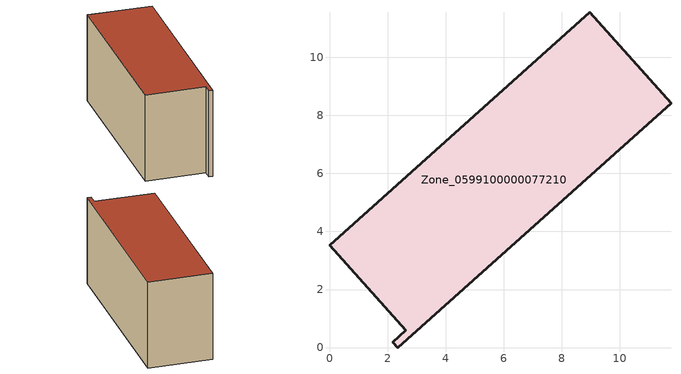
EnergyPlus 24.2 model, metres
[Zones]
Zone_0599100000077210
 floor ground (C_G): 2.18,0.19 2.62,0.59 0,3.52 8.97,11.55 11.77,8.42 2.35,0 z3.33
 wall outside (C_F): 2.62,0.59 2.18,0.19 2.35,0 11.77,8.42 8.97,11.55 0,3.52 2.62,0.59 z3.33:9.23
 roof outside (C_R): 8.97,11.55 0,3.52 2.62,0.59 2.18,0.19 2.35,0 11.77,8.42 z9.23
[BUILDING]
Pand.0599100000077210: North Axis=0; Terrain=City; Loads Convergence Tolerance Value=0.04; Temperature Convergence Tolerance Value=0.4; Solar Distribution=FullExterior; Maximum Number of Warmup Days=25; Minimum Number of Warmup Days=1
[Site:Location]
Rotterdam.The.Hague.AP_ZH_NLD Design_Conditions: Latitude=51.96; Longitude=4.45; Time Zone=1; Elevation=-4.5
[SITE:GROUNDTEMPERATURE:BUILDINGSURFACE]
18, 18, 18, 18, 18, 18, 18, 18, 18, 18, 18, 18
[MATERIAL] Thermal Absorptance=0.9; Solar Absorptance=0.7; Visible Absorptance=0.7
Name | Roughness | Thickness | Conductivity | Density | Specific Heat
G.TI.1992-2005 | MediumSmooth | 0.15 | 0.06 | 540 | 1210
F.TI.1992-2005 | Rough | 0.3 | 0.12 | 1920 | 840
R.TI.1992-2005 | MediumRough | 0.2 | 0.08 | 1500 | 1000
[CONSTRUCTION]
C_G: G.TI.1992-2005
C_F: F.TI.1992-2005
C_R: R.TI.1992-2005
[ZONE]
Zone_0599100000077210: Type=1; Multiplier=1; Ceiling Height=Autocalculate; Volume=Autocalculate; Floor Area=autocalculate; Part of Total Floor Area=Yes
[ZONEINFILTRATION:DESIGNFLOWRATE]
Infil_Zone_0599100000077210: Zone or ZoneList or Space or SpaceList=Zone_0599100000077210; Schedule=AlwaysOn; Design Flow Rate Calculation Method=Flow/Area; Flow Rate per Floor Area=0.0015; Constant Term Coefficient=1; Temperature Term Coefficient=0; Velocity Term Coefficient=0; Velocity Squared Term Coefficient=0
[HVACTEMPLATE:ZONE:IDEALLOADSAIRSYSTEM]
Zone_0599100000077210: Maximum Heating Supply Air Temperature=50; Minimum Cooling Supply Air Temperature=13; Maximum Heating Supply Air Humidity Ratio=0.0156; Minimum Cooling Supply Air Humidity Ratio=0.0077; Heating Limit=NoLimit; Cooling Limit=NoLimit; Dehumidification Control Type=ConstantSensibleHeatRatio; Cooling Sensible Heat Ratio=0.7; Dehumidification Setpoint=60; Humidification Control Type=None; Humidification Setpoint=30; Outdoor Air Method=None; Outdoor Air Flow Rate per Person=0.00944; Outdoor Air Flow Rate per Zone Floor Area=0; Outdoor Air Flow Rate per Zone=0; Demand Controlled Ventilation Type=None; Outdoor Air Economizer Type=NoEconomizer; Heat Recovery Type=None; Sensible Heat Recovery Effectiveness=0.7; Latent Heat Recovery Effectiveness=0.65
[ZONECONTROL:THERMOSTAT]
ThermostatControl_Zone_0599100000077210: Zone or ZoneList=Zone_0599100000077210; Control Type Schedule=DualSetpointControlType; Control 1=Thermostat_Zone_0599100000077210; Temperature Difference Between Cutout And Setpoint=0
[THERMOSTATSETPOINT:DUALSETPOINT]
Thermostat_Zone_0599100000077210: Heating Setpoint Temperature Schedule=HeatingSetpoint_Zone_0599100000077210; Cooling Setpoint Temperature Schedule=CoolingSetpoint_Zone_0599100000077210
[SCHEDULE:COMPACT]
HeatingSetpoint_Zone_0599100000077210: Through: 12/31, For: AllDays, Until: 24:00, 21
CoolingSetpoint_Zone_0599100000077210: Through: 12/31, For: AllDays, Until: 24:00, 24
DualSetpointControlType: Through: 12/31, For: AllDays, Until: 24:00, 4
AlwaysOn: Through: 12/31, For: AllDays, Until: 24:00, 1
